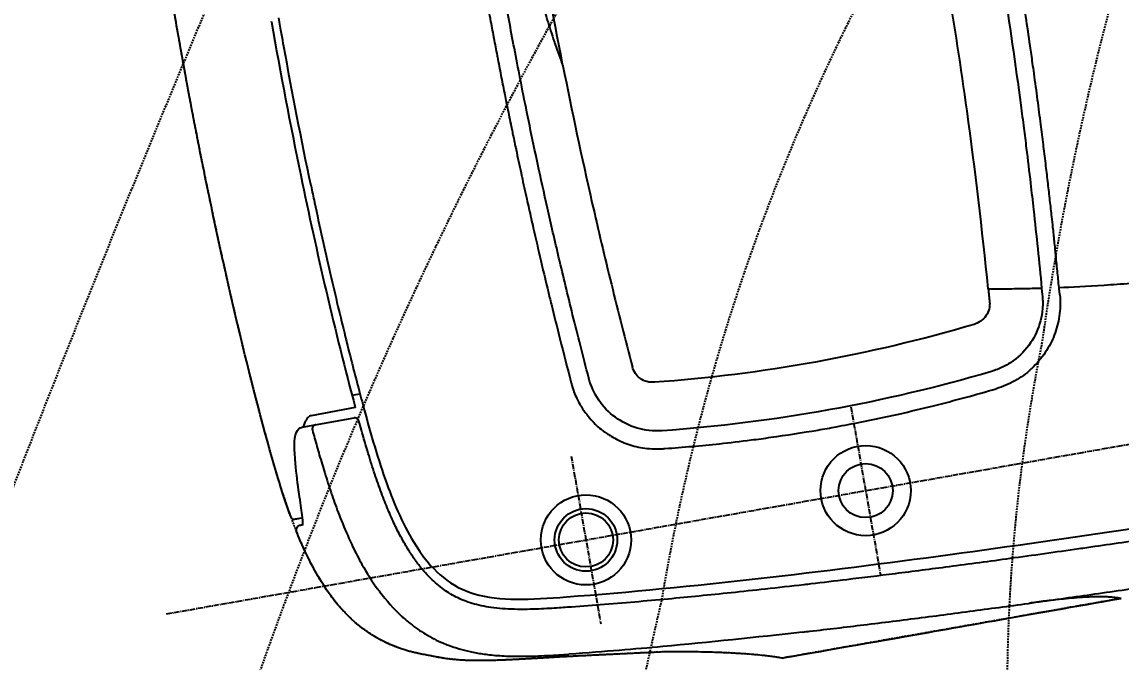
# Model space of a CAD drawing. Header units: millimetres. Extents: x 26027 to 581921, y 7230 to 233891.
# Drawn here: x 453164 to 453938, y 144295 to 144746 of the extents above; entities that cross this region are included whole.
import ezdxf

# ---------------------------------------------------------------- set-up
doc = ezdxf.new("R2010")
doc.units = ezdxf.units.MM
doc.header["$LTSCALE"] = 5
doc.linetypes.add('AXES2', pattern=[1.125, 0.75, -0.125, 0.125, -0.125])
doc.linetypes.add('CACHE', pattern=[0.375, 0.25, -0.125])
for name, color, linetype in [('GE-ANCHORAGE_FLOOR', 222, 'Continuous'), ('GE-EQUIPMENT', 140, 'Continuous'), ('GE-EQUIPMENT_INSERTION', 140, 'Continuous'), ('GE-EQUIPMENT_LIGHT', 141, 'Continuous'), ('GE-EQUIPMENT_OUTLINE', 131, 'CACHE'), ('GE-MM-SCATTER_LINES', 222, 'CACHE')]:
    doc.layers.add(name, color=color, linetype=linetype)
doc.layers.add('GE-DESIGNER_WARNING', color=1, linetype='Continuous', plot=False)
doc.styles.add('ROMANS', font='romans', dxfattribs={"width": 0.8, "height": 100})
doc.dimstyles.new('100', dxfattribs={"dimscale": 0.8, "dimtxt": 180, "dimasz": 100, "dimexe": 150, "dimexo": 0, "dimgap": 100, "dimtad": 1, "dimtih": 1, "dimtoh": 1, "dimdec": 0, "dimzin": 0, "dimdsep": 46, "dimtxsty": 'ROMANS', "dimblk": 'DOT', "dimcen": 0, "dimclrd": 180, "dimclre": 180, "dimclrt": 180, "dimazin": 0, "dimtfac": 1, "dimtdec": 0, "dimtix": 1, "dimtmove": 2, "dimatfit": 3, "dimldrblk": 'DOT', "dimfxl": 1, "dimtolj": 1, "dimtzin": 0, "dimarcsym": 0})

# ---------------------------------------------------------------- blocks, each defined once
blk = doc.blocks.new('_Dot')
at = {"color": 0, "linetype": 'ByBlock', "lineweight": -2}
blk.add_line((-0.5, 0), (-1, 0), dxfattribs=at)
at = {"color": 0, "linetype": 'ByBlock', "const_width": 0.5}
blk.add_lwpolyline([(-0.25, 0, 1), (0.25, 0, 1)], format="xyb", close=True, dxfattribs=at)
blk = doc.blocks.new('*D478')
at = {"layer": 'DEFPOINTS', "color": 0, "transparency": 16777216}
for p in [(452467.53, 149660.27, 2.36), (454076.96, 142305.27, 2.36), (454076.96, 142305.27)]:
    blk.add_point(p, dxfattribs=at)
at = {"layer": 'GE-DESIGNER_WARNING', "color": 180, "lineweight": -2, "transparency": 16777216}
for p, q in [((452467.53, 149660.27), (454196.96, 149660.27)), ((454076.96, 149580.27), (454076.96, 146112.77)), ((454076.96, 142385.27), (454076.96, 145852.77)), ((454076.96, 142305.27), (454196.96, 142305.27))]:
    blk.add_line(p, q, dxfattribs=at)
at = {"layer": 'GE-DESIGNER_WARNING', "color": 180, "lineweight": -2, "transparency": 16777216, "xscale": 80, "yscale": 80, "zscale": 80}
for p, rotation in [((454076.96, 149660.27), 90), ((454076.96, 142305.27), 270)]:
    blk.add_blockref('_Dot', p, dxfattribs=dict(at, rotation=rotation))
at = {"layer": 'GE-DESIGNER_WARNING', "color": 180, "lineweight": 0, "transparency": 16777216, "insert": (454076.96, 145982.77), "char_height": 100, "attachment_point": 5, "style": 'ROMANS'}
blk.add_mtext('\\A1;7355', dxfattribs=at)
blk = doc.blocks.new('GE-EUR02460')
at = {"layer": 'GE-ANCHORAGE_FLOOR', "color": 83, "linetype": 'AXES2'}
for p, q in [((600, 458), (600, 578)), ((800, 458), (800, 578)), ((1100, 518), (0, 518))]:
    blk.add_line(p, q, dxfattribs=at)
at = {"layer": 'GE-ANCHORAGE_FLOOR'}
for centre, radius in [((600, 518), 31.75), ((800, 518), 31.75), ((600, 518), 19.05), ((800, 518), 22.05), ((800, 518), 19.05)]:
    blk.add_circle(centre, radius, dxfattribs=at)
at = {"layer": 'GE-DESIGNER_WARNING', "linetype": 'CACHE'}
blk.add_lwpolyline([(871.44, -131.49), (1921.44, -131.49, -1.511046), (141.61, 627.42, -0.402138)], format="xyb", dxfattribs=at)
at = {"layer": 'GE-EQUIPMENT'}
for p, q in [((983.01, 405.03), (945.88, 405.04)), ((943.77, 397.84), (975.3, 398.24))]:
    blk.add_line(p, q, dxfattribs=at)
for centre, major_axis, ratio, start_param, end_param in [((-11188.03, 476.94), (12187.8, -0.29), 0.000027, 0.000006, 0.000218), ((-20.4, 388.91), (4627.64, 0), 0.000028, 1.36074, 1.361979)]:
    blk.add_ellipse(centre, major_axis=major_axis, ratio=ratio, start_param=start_param, end_param=end_param, dxfattribs=at)
for points, knots in [([(661.1, 608.44), (659.35, 608.54), (657.59, 608.65), (655.84, 608.75), (643.12, 609.51), (630.4, 610.23), (617.67, 610.9), (604.01, 611.62), (590.35, 612.3), (576.68, 612.94), (562.69, 613.6), (548.7, 614.21), (534.7, 614.78), (520.86, 615.35), (507, 615.89), (493.14, 616.39), (479.12, 616.89), (465.09, 617.36), (451.06, 617.81), (436.16, 618.28), (421.26, 618.71), (406.34, 619.12), (390.25, 619.55), (374.14, 619.95), (358.03, 620.32), (340.66, 620.72), (323.28, 621.08), (305.9, 621.4), (287.11, 621.75), (268.31, 622.06), (249.51, 622.33)], [0.2876514, 0.2876514, 0.2876514, 0.2876514, 0.2968126, 0.2968126, 0.2968126, 0.3631796, 0.3631796, 0.3631796, 0.4343681, 0.4343681, 0.4343681, 0.5071641, 0.5071641, 0.5071641, 0.5791653, 0.5791653, 0.5791653, 0.6519958, 0.6519958, 0.6519958, 0.7293108, 0.7293108, 0.7293108, 0.812783, 0.812783, 0.812783, 0.9027635, 0.9027635, 0.9027635, 1, 1, 1, 1]), ([(678.43, 624.02), (661.22, 624.02), (636.16, 624.02), (557.32, 624.03), (502.31, 624.03), (436.06, 624.03)], [0.000003, 0.000003, 0.000003, 0.000003, 24.158567, 24.158567, 50.082164, 50.082164, 50.082164, 50.082164]), ([(436.06, 624.03), (436.73, 623.78), (437.41, 623.54), (438.09, 623.31), (438.77, 623.08), (439.46, 622.87), (440.14, 622.66), (440.83, 622.46), (441.52, 622.27), (442.21, 622.09), (442.89, 621.91), (443.57, 621.74), (444.25, 621.58), (444.93, 621.42), (445.61, 621.26), (446.3, 621.11), (446.59, 621.05), (446.89, 620.99), (447.19, 620.93), (447.6, 620.84), (448.02, 620.76), (448.45, 620.67), (449.2, 620.53), (449.98, 620.38), (450.81, 620.24), (451.65, 620.09), (452.54, 619.94), (453.49, 619.79), (454.43, 619.64), (455.44, 619.49), (456.5, 619.34), (457.57, 619.19), (458.68, 619.05), (459.86, 618.9), (460.19, 618.86), (460.53, 618.82), (460.87, 618.78), (461.73, 618.68), (462.62, 618.58), (463.55, 618.48), (464.85, 618.34), (466.21, 618.2), (467.67, 618.06), (469.13, 617.93), (470.68, 617.79), (472.34, 617.66), (473.6, 617.56), (474.93, 617.46), (476.3, 617.36), (476.73, 617.33), (477.16, 617.3), (477.6, 617.27), (479.43, 617.15), (481.34, 617.03), (483.29, 616.92), (485.24, 616.81), (487.23, 616.7), (489.23, 616.6), (490.38, 616.55), (491.53, 616.49), (492.69, 616.44), (493.54, 616.4), (494.39, 616.37), (495.24, 616.33), (496.86, 616.26), (498.48, 616.2), (500.09, 616.13)], [0.0000015, 0.0000015, 0.0000015, 0.0000015, 0.0357118, 0.0357118, 0.0357118, 0.0714263, 0.0714263, 0.0714263, 0.1071408, 0.1071408, 0.1071408, 0.1428552, 0.1428552, 0.1428552, 0.1785697, 0.1785697, 0.1785697, 0.1936454, 0.1936454, 0.1936454, 0.2142842, 0.2142842, 0.2142842, 0.2499987, 0.2499987, 0.2499987, 0.2857132, 0.2857132, 0.2857132, 0.3214277, 0.3214277, 0.3214277, 0.3571421, 0.3571421, 0.3571421, 0.3672446, 0.3672446, 0.3672446, 0.3928566, 0.3928566, 0.3928566, 0.4285711, 0.4285711, 0.4285711, 0.4642856, 0.4642856, 0.4642856, 0.4914656, 0.4914656, 0.4914656, 0.5000001, 0.5000001, 0.5000001, 0.5357146, 0.5357146, 0.5357146, 0.5714291, 0.5714291, 0.5714291, 0.5919893, 0.5919893, 0.5919893, 0.6071435, 0.6071435, 0.6071435, 0.6361385, 0.6361385, 0.6361385, 0.6361385]), ([(678.43, 624.02), (680.14, 623.4), (681.98, 622.77), (686.52, 621.29), (689.28, 620.46), (699.89, 617.41), (707.84, 615.46), (729.31, 610.63), (742.92, 608.04), (757.81, 605.48), (759.08, 605.26), (792.34, 601.09)], [0, 0, 0, 0, 0.58756, 0.58756, 1.451893, 1.451893, 3.903615, 3.903615, 8.054627, 8.054627, 8.441909, 8.441909, 8.441909, 8.441909]), ([(661.1, 608.44), (694.07, 606.44), (726.98, 604.14), (779.7, 599.74), (799.57, 597.91), (825.79, 595.19)], [0, 0, 0, 0, 10.001057, 10.001057, 16.065227, 16.065227, 16.065227, 16.065227]), ([(792.34, 601.09), (793.12, 600.98), (793.89, 600.88), (794.65, 600.78), (796.57, 600.53), (798.43, 600.29), (800.26, 600.06), (800.29, 600.05), (800.33, 600.05), (800.36, 600.04), (801.58, 599.89), (802.78, 599.73), (803.99, 599.58), (804.06, 599.57), (804.12, 599.56), (804.19, 599.55), (805.32, 599.41), (806.45, 599.27), (807.59, 599.12), (807.73, 599.11), (807.88, 599.09), (808.03, 599.07), (810.13, 598.8), (812.28, 598.53), (814.53, 598.26), (815.03, 598.2), (815.53, 598.13), (816.04, 598.07), (817.75, 597.86), (819.53, 597.64), (821.36, 597.42), (822.53, 597.28), (823.72, 597.13), (824.93, 596.99), (827.42, 596.68), (830.02, 596.37), (832.62, 596.06), (833.7, 595.93), (834.77, 595.8), (835.85, 595.68), (837.37, 595.49), (838.89, 595.31), (840.38, 595.14), (842.24, 594.92), (844.04, 594.7), (845.75, 594.5), (846.37, 594.43), (846.97, 594.36), (847.56, 594.29), (849.6, 594.05), (851.48, 593.83), (858.85, 592.95)], [0, 0, 0, 0, 0.039236, 0.039236, 0.039236, 0.138537, 0.138537, 0.138537, 0.140227, 0.140227, 0.140227, 0.206578, 0.206578, 0.206578, 0.210346, 0.210346, 0.210346, 0.272499, 0.272499, 0.272499, 0.280465, 0.280465, 0.280465, 0.395279, 0.395279, 0.395279, 0.420703, 0.420703, 0.420703, 0.506421, 0.506421, 0.506421, 0.56094, 0.56094, 0.56094, 0.673025, 0.673025, 0.673025, 0.71922, 0.71922, 0.71922, 0.78511, 0.78511, 0.78511, 0.867656, 0.867656, 0.867656, 0.897194, 0.897194, 0.897194, 1, 1, 1, 1]), ([(-0.07, 591.04), (32.66, 591.04), (65.38, 590.96), (98.1, 590.79), (127.82, 590.64), (157.53, 590.41), (187.23, 590.1), (214.28, 589.82), (241.32, 589.47), (268.34, 589.04), (292.39, 588.66), (316.44, 588.22), (340.47, 587.7), (361.56, 587.25), (382.64, 586.74), (403.71, 586.17), (418.47, 585.78), (433.22, 585.35), (447.96, 584.89), (451.73, 584.77), (455.49, 584.65), (459.26, 584.53), (475.59, 584), (491.91, 583.42), (508.21, 582.81), (522.64, 582.26), (537.06, 581.67), (551.47, 581.05), (564.25, 580.49), (577.02, 579.9), (589.79, 579.28), (601.16, 578.72), (612.53, 578.14), (623.89, 577.52), (632.38, 577.06), (640.87, 576.58), (649.35, 576.08), (651.04, 575.98), (652.73, 575.88), (654.42, 575.78), (663.48, 575.24), (672.54, 574.67), (681.59, 574.08), (689.68, 573.56), (697.77, 573.01), (705.85, 572.44), (713.34, 571.92), (720.82, 571.37), (728.29, 570.8), (735.63, 570.25), (742.96, 569.67), (750.28, 569.07), (758.11, 568.44), (765.94, 567.77), (773.76, 567.08), (781.84, 566.37), (789.92, 565.62), (797.99, 564.84), (805.71, 564.09), (813.44, 563.32), (821.15, 562.5)], [0, 0, 0, 0, 0.118848, 0.118848, 0.118848, 0.226792, 0.226792, 0.226792, 0.325101, 0.325101, 0.325101, 0.412601, 0.412601, 0.412601, 0.489417, 0.489417, 0.489417, 0.543215, 0.543215, 0.543215, 0.556958, 0.556958, 0.556958, 0.616559, 0.616559, 0.616559, 0.669287, 0.669287, 0.669287, 0.716047, 0.716047, 0.716047, 0.757723, 0.757723, 0.757723, 0.788864, 0.788864, 0.788864, 0.795067, 0.795067, 0.795067, 0.828349, 0.828349, 0.828349, 0.858091, 0.858091, 0.858091, 0.885638, 0.885638, 0.885638, 0.912665, 0.912665, 0.912665, 0.941546, 0.941546, 0.941546, 0.971407, 0.971407, 0.971407, 1, 1, 1, 1]), ([(976.31, 408.36), (976.13, 410.33), (975.95, 412.27), (975.76, 414.2), (975.36, 418.35), (974.96, 422.39), (974.53, 426.33), (974.04, 430.88), (973.53, 435.29), (972.99, 439.56), (972.36, 444.62), (971.68, 449.49), (970.96, 454.17), (970.87, 454.81), (970.77, 455.45), (970.67, 456.08), (969.89, 461.02), (969.06, 465.74), (968.18, 470.29), (966.97, 476.5), (965.66, 482.39), (964.22, 488.02), (963.71, 490.05), (963.17, 492.05), (962.62, 494.02), (961.31, 498.69), (959.89, 503.2), (958.35, 507.6), (956.11, 514), (953.59, 520.19), (950.6, 526.33), (950.24, 527.07), (949.87, 527.82), (949.49, 528.56), (945.95, 535.54), (941.75, 542.35), (937.26, 548.26), (936.81, 548.84), (936.36, 549.42), (935.91, 549.99), (934.67, 551.55), (933.42, 553.05), (932.17, 554.46), (929.1, 557.93), (926.04, 560.94), (922.98, 563.61), (919.28, 566.84), (915.6, 569.59), (911.86, 572.02), (910.66, 572.8), (909.46, 573.55), (908.25, 574.26), (903.75, 576.93), (899.13, 579.21), (894.09, 581.29), (892.72, 581.85), (891.33, 582.39), (889.9, 582.92), (887.11, 583.95), (884.18, 584.93), (881.1, 585.84), (877.4, 586.93), (873.49, 587.93), (869.38, 588.84), (866.87, 589.4), (864.29, 589.92), (861.63, 590.41), (860.7, 590.58), (859.77, 590.74), (858.82, 590.91), (855.75, 591.44), (852.59, 591.93), (849.32, 592.39), (846.54, 592.78), (843.69, 593.15), (840.76, 593.51), (838.26, 593.82), (835.71, 594.11), (833.09, 594.4), (830.71, 594.67), (828.28, 594.93), (825.8, 595.19)], [0, 0, 0, 0, 0.0138723, 0.0138723, 0.0138723, 0.0438049, 0.0438049, 0.0438049, 0.0784074, 0.0784074, 0.0784074, 0.1194079, 0.1194079, 0.1194079, 0.125, 0.125, 0.125, 0.1687263, 0.1687263, 0.1687263, 0.2284669, 0.2284669, 0.2284669, 0.25, 0.25, 0.25, 0.3009953, 0.3009953, 0.3009953, 0.375, 0.375, 0.375, 0.3839875, 0.3839875, 0.3839875, 0.4684958, 0.4684958, 0.4684958, 0.4768783, 0.4768783, 0.4768783, 0.5, 0.5, 0.5, 0.5565918, 0.5565918, 0.5565918, 0.625, 0.625, 0.625, 0.6468627, 0.6468627, 0.6468627, 0.728063, 0.728063, 0.728063, 0.75, 0.75, 0.75, 0.7926202, 0.7926202, 0.7926202, 0.843829, 0.843829, 0.843829, 0.875, 0.875, 0.875, 0.8858833, 0.8858833, 0.8858833, 0.9211547, 0.9211547, 0.9211547, 0.9511372, 0.9511372, 0.9511372, 0.9767005, 0.9767005, 0.9767005, 0.9999704, 0.9999704, 0.9999704, 0.9999704]), ([(858.85, 592.95), (858.95, 592.93), (859.04, 592.92), (859.14, 592.91), (859.29, 592.89), (859.46, 592.87), (859.61, 592.85), (859.8, 592.83), (860, 592.81), (860.19, 592.78), (860.34, 592.77), (860.5, 592.75), (860.66, 592.73), (860.72, 592.72), (860.79, 592.71), (860.85, 592.7), (861.06, 592.68), (861.28, 592.65), (861.5, 592.62), (861.7, 592.6), (861.91, 592.57), (862.13, 592.55), (862.27, 592.53), (862.41, 592.51), (862.55, 592.5), (862.62, 592.49), (862.69, 592.48), (862.76, 592.47), (863.15, 592.42), (863.55, 592.37), (863.96, 592.32), (864.67, 592.23), (865.41, 592.14), (866.17, 592.04), (866.36, 592.02), (866.54, 592), (866.73, 591.97), (867.2, 591.91), (867.68, 591.85), (868.16, 591.79), (868.78, 591.71), (869.39, 591.63), (870.01, 591.55), (870.43, 591.49), (870.86, 591.44), (871.28, 591.38), (871.47, 591.36), (871.66, 591.33), (871.84, 591.31), (872.48, 591.22), (873.12, 591.13), (873.77, 591.05), (874.26, 590.98), (874.75, 590.91), (875.24, 590.84), (875.45, 590.81), (875.67, 590.78), (875.88, 590.75)], [0, 0, 0, 0, 0.020104, 0.020104, 0.020104, 0.053075, 0.053075, 0.053075, 0.092889, 0.092889, 0.092889, 0.125023, 0.125023, 0.125023, 0.138399, 0.138399, 0.138399, 0.181676, 0.181676, 0.181676, 0.223141, 0.223141, 0.223141, 0.25002, 0.25002, 0.25002, 0.263167, 0.263167, 0.263167, 0.33787, 0.33787, 0.33787, 0.468467, 0.468467, 0.468467, 0.500013, 0.500013, 0.500013, 0.579915, 0.579915, 0.579915, 0.681078, 0.681078, 0.681078, 0.750007, 0.750007, 0.750007, 0.780267, 0.780267, 0.780267, 0.884832, 0.884832, 0.884832, 0.964724, 0.964724, 0.964724, 1, 1, 1, 1]), ([(875.88, 590.75), (881.65, 589.94), (887.08, 589.09), (892.21, 588.1), (893.58, 587.83), (894.94, 587.56), (896.27, 587.28), (897.37, 587.04), (898.45, 586.8), (899.52, 586.55), (901.87, 586), (904.16, 585.42), (906.44, 584.77), (909.13, 584.01), (911.79, 583.17), (914.47, 582.24), (916.29, 581.61), (918.12, 580.93), (919.97, 580.21), (924.26, 578.53)], [0, 0, 0, 0, 0.262839, 0.262839, 0.262839, 0.333333, 0.333333, 0.333333, 0.391069, 0.391069, 0.391069, 0.517311, 0.517311, 0.517311, 0.666667, 0.666667, 0.666667, 0.7675, 1, 1, 1, 1]), ([(820.57, 555.14), (776.24, 559.6), (730.42, 563.04), (640.23, 568.62), (594.68, 570.82), (463.34, 576.07), (376.55, 578.17), (194.68, 581.04), (99.27, 581.63), (3.9, 581.65)], [-82.365317, -82.365317, -82.365317, -82.365317, -68.551767, -68.551767, -54.748305, -54.748305, -28.639233, -28.639233, -0.029135, -0.029135, -0.029135, -0.029135]), ([(924.26, 578.53), (925.44, 578.11), (927.28, 577.44), (932.47, 575.39), (935.85, 573.88), (943.73, 569.82), (948.19, 567.06), (956.69, 560.81), (960.77, 557.22), (969.78, 547.88), (974.34, 541.84), (982.91, 527.97), (986.65, 519.96), (993.62, 501.61), (996.58, 491.07), (999.27, 478.91), (999.52, 477.78), (999.76, 476.64)], [9.677509, 9.677509, 9.677509, 9.677509, 10.291685, 10.291685, 11.40402, 11.40402, 12.954613, 12.954613, 14.637613, 14.637613, 17.097671, 17.097671, 20.063307, 20.063307, 23.75397, 23.75397, 24.129897, 24.129897, 24.129897, 24.129897]), ([(821.15, 562.5), (823.13, 562.29), (825.12, 562.08), (827.1, 561.87), (829.29, 561.63), (831.47, 561.38), (833.65, 561.12), (836.13, 560.83), (838.59, 560.52), (841.06, 560.19), (843.83, 559.82), (846.6, 559.42), (849.36, 558.98), (852.29, 558.51), (855.2, 557.99), (858.1, 557.41), (860.9, 556.85), (863.69, 556.22), (866.44, 555.51), (868.99, 554.86), (871.51, 554.14), (873.99, 553.33), (876.27, 552.58), (878.53, 551.77), (880.74, 550.86), (882.78, 550.02), (884.79, 549.11), (886.75, 548.12), (888.58, 547.19), (890.37, 546.19), (892.12, 545.11), (893.8, 544.07), (895.43, 542.96), (897.01, 541.77), (898.57, 540.6), (900.07, 539.36), (901.53, 538.06), (902.98, 536.75), (904.38, 535.37), (905.73, 533.94), (907.1, 532.47), (908.41, 530.95), (909.67, 529.37), (910.99, 527.7), (912.26, 525.97), (913.45, 524.2), (914.77, 522.26), (916, 520.26), (917.17, 518.21), (918.46, 515.96), (919.67, 513.65), (920.8, 511.3), (922.06, 508.7), (923.22, 506.05), (924.31, 503.36), (925.51, 500.4), (926.61, 497.39), (927.63, 494.36), (928.76, 491.02), (929.78, 487.64), (930.73, 484.24), (931.77, 480.5), (932.71, 476.73), (933.57, 472.94), (934.51, 468.79), (935.36, 464.61), (936.13, 460.41), (936.97, 455.81), (937.72, 451.19), (938.41, 446.56), (939.15, 441.49), (939.82, 436.41), (940.43, 431.31), (941.1, 425.65), (941.7, 419.99), (942.26, 414.31), (942.48, 412.13), (942.69, 409.95), (942.89, 407.76)], [0, 0, 0, 0, 0.0265488, 0.0265488, 0.0265488, 0.0558441, 0.0558441, 0.0558441, 0.089043, 0.089043, 0.089043, 0.1264575, 0.1264575, 0.1264575, 0.1661771, 0.1661771, 0.1661771, 0.2045422, 0.2045422, 0.2045422, 0.2398981, 0.2398981, 0.2398981, 0.27234, 0.27234, 0.27234, 0.3022101, 0.3022101, 0.3022101, 0.3301228, 0.3301228, 0.3301228, 0.3569674, 0.3569674, 0.3569674, 0.3834726, 0.3834726, 0.3834726, 0.4100589, 0.4100589, 0.4100589, 0.4372196, 0.4372196, 0.4372196, 0.4659801, 0.4659801, 0.4659801, 0.4974406, 0.4974406, 0.4974406, 0.5322132, 0.5322132, 0.5322132, 0.5706784, 0.5706784, 0.5706784, 0.6131405, 0.6131405, 0.6131405, 0.6598367, 0.6598367, 0.6598367, 0.7110977, 0.7110977, 0.7110977, 0.7673432, 0.7673432, 0.7673432, 0.828913, 0.828913, 0.828913, 0.8963637, 0.8963637, 0.8963637, 0.9712067, 0.9712067, 0.9712067, 0.9999791, 0.9999791, 0.9999791, 0.9999791]), ([(937.87, 400.51), (936.32, 417.96), (934.35, 437.14), (928.62, 470.2), (924.71, 486.76), (913.43, 513.7), (908.03, 521.44), (897.82, 533.31), (891.37, 538.09), (867.38, 550.06), (845.67, 552.62), (820.57, 555.14)], [0.000657, 0.000657, 0.000657, 0.000657, 5.11447, 5.11447, 9.669447, 9.669447, 13.522599, 13.522599, 18.736205, 18.736205, 30.737815, 30.737815, 30.737815, 30.737815]), ([(994.49, 473.01), (994.49, 473.01), (994.18, 471.32), (993.97, 468.97), (993.63, 461.97), (993.5, 456.86), (993.08, 444.29), (992.75, 436.59), (991.33, 420.1), (990.59, 412.31), (986.69, 406.46), (985.24, 405.17), (983.01, 405.03)], [3.231113, 3.231113, 3.231113, 3.231113, 6.543307, 12.383637, 12.383637, 19.561399, 19.561399, 27.676754, 27.676754, 38.054081, 38.054081, 41.099549, 41.099549, 41.099549, 41.099549]), ([(994.49, 473.01), (994.72, 473.01), (994.93, 473.01), (995.22, 473.01), (995.31, 473.01), (995.49, 473.01), (995.57, 473.01), (995.73, 473.01), (995.81, 473.01), (995.95, 473.01), (996.02, 473.01), (996.15, 473.01), (996.21, 473.01), (996.32, 473.01), (996.37, 473.01), (996.47, 473.01), (996.51, 473.01), (996.59, 473.01), (996.63, 473.01), (996.73, 473.01), (996.78, 473.01), (996.84, 473.01), (996.86, 473.01), (996.9, 473.02), (996.91, 473.02), (996.98, 473.02), (997, 473.02), (997.12, 473.03), (997.16, 473.03), (997.38, 473.06), (997.45, 473.07), (997.64, 473.12), (997.69, 473.14), (997.86, 473.19), (997.98, 473.23), (998.32, 473.4), (998.52, 473.5), (998.89, 473.82), (999.01, 473.93), (999.34, 474.33), (999.57, 474.67), (999.8, 475.44), (999.85, 475.79), (999.83, 476.31), (999.81, 476.48), (999.78, 476.64)], [4.69273389, 4.69273389, 4.69273389, 4.69273389, 4.69556485, 4.69556485, 4.69696734, 4.69696734, 4.69836984, 4.69836984, 4.69977234, 4.69977234, 4.70117484, 4.70117484, 4.70257733, 4.70257733, 4.70397983, 4.70397983, 4.70538233, 4.70538233, 4.70678482, 4.70678482, 4.70958981, 4.70958981, 4.71099231, 4.71099231, 4.71169356, 4.71169356, 4.71204418, 4.71204418, 4.7122195, 4.7122195, 4.71228353, 4.71228353, 4.7123043, 4.7123043, 4.71233396, 4.71233396, 4.71235687, 4.71235687, 4.71236609, 4.71236609, 4.71238053, 4.71238053, 4.71239013, 4.71239013, 4.71239481, 4.71239481, 4.71239481, 4.71239481]), ([(1001.79, 466.24), (1001.74, 466.51), (1001.64, 466.75), (1001.41, 467.13), (1001.28, 467.27), (1001.01, 467.51), (1000.89, 467.58), (1000.6, 467.74), (1000.5, 467.77), (1000.12, 467.89), (1000.1, 467.87), (999.62, 467.93), (999.73, 467.89), (999.35, 467.9), (999.09, 467.9), (998.43, 467.91), (998.02, 467.91), (997.31, 467.92), (997.05, 467.92), (993.93, 467.92)], [1.57082147, 1.57082147, 1.57082147, 1.57082147, 1.57088054, 1.57088054, 1.57094884, 1.57094884, 1.57104407, 1.57104407, 1.57123589, 1.57123589, 1.57196204, 1.57196204, 1.57803125, 1.57803125, 1.58410046, 1.58410046, 1.59016966, 1.59016966, 1.59313276, 1.59313276, 1.59313276, 1.59313276]), ([(1001.79, 466.24), (1003.47, 456.81), (1004.9, 446.92), (1007.42, 426.05), (1008.48, 414.96), (1009.48, 403.88)], [0, 0, 0, 0, 3.014217, 3.014217, 6.351317, 6.351317, 6.351317, 6.351317]), ([(942.89, 407.76), (942.94, 407.29), (943.1, 406.82), (943.36, 406.42), (943.62, 406.01), (943.98, 405.66), (944.42, 405.42), (944.85, 405.18), (945.36, 405.04), (945.88, 405.04)], [0, 0, 0, 0, 0.3333333, 0.3333333, 0.3333333, 0.6666667, 0.6666667, 0.6666667, 1, 1, 1, 1]), ([(973.34, 405.04), (973.58, 405.04), (974.07, 405.1), (974.76, 405.36), (975.16, 405.64), (975.34, 405.81)], [0.0006185, 0.0006185, 0.0006185, 0.0006185, 0.3333333, 0.6666667, 1, 1, 1, 1]), ([(975.3, 398.24), (975.3, 398.24), (975.31, 398.24), (975.31, 398.24), (975.69, 398.24), (976.11, 398.29), (976.58, 398.44), (976.96, 398.57), (977.36, 398.75), (977.8, 399.05), (977.87, 399.09), (977.94, 399.14), (978.01, 399.19), (978.49, 399.53), (978.99, 399.99), (979.51, 400.57), (980, 401.11), (980.51, 401.77), (981, 402.54), (981.02, 402.57), (981.04, 402.6), (981.06, 402.63), (981.52, 403.35), (981.97, 404.15), (982.41, 405), (982.41, 405.01), (982.42, 405.02), (982.42, 405.03)], [0, 0, 0, 0, 0.0004227, 0.0004227, 0.0004227, 0.0925995, 0.0925995, 0.0925995, 0.1666667, 0.1666667, 0.1666667, 0.1784531, 0.1784531, 0.1784531, 0.2566522, 0.2566522, 0.2566522, 0.3303093, 0.3303093, 0.3303093, 0.3333333, 0.3333333, 0.3333333, 0.4016424, 0.4016424, 0.4016424, 0.4025142, 0.4025142, 0.4025142, 0.4025142]), ([(975.34, 405.81), (975.55, 405.99), (975.73, 406.22), (975.88, 406.45), (976.02, 406.68), (976.13, 406.9), (976.21, 407.21), (976.3, 407.52), (976.35, 407.91), (976.31, 408.36)], [0, 0, 0, 0, 0.3333333, 0.3333333, 0.3333333, 0.6666667, 0.6666667, 0.6666667, 0.988963, 0.988963, 0.988963, 0.988963]), ([(1009.48, 403.88), (1012.5, 370.68), (1014.71, 337.4), (1018.82, 256.87), (1020.23, 209.58), (1020.92, 148.16), (1021, 134.02), (1021, 119.88)], [0.00007, 0.00007, 0.00007, 0.00007, 10.002267, 10.002267, 24.188974, 24.188974, 28.430429, 28.430429, 28.430429, 28.430429]), ([(947.38, 238.65), (947.25, 242.63), (946.84, 255.12), (946.01, 276.18), (944.83, 301.22), (943.52, 324.98), (942.13, 346.73), (940.72, 366.41), (939.31, 384.11), (938.34, 395.25), (937.87, 400.51)], [0.4251445, 0.4251445, 0.4251445, 0.4251445, 0.467485, 0.5580877, 0.6492995, 0.7340396, 0.8111869, 0.8810347, 0.9438746, 1, 1, 1, 1]), ([(954.75, 120.16), (954.75, 156.82), (954.25, 193.63), (951.59, 285.36), (948.65, 342.8), (943.77, 397.84)], [0.000012, 0.000012, 0.000012, 0.000012, 10.998348, 10.998348, 27.637959, 27.637959, 27.637959, 27.637959]), ([(947.38, 238.65), (948.44, 205.34), (949.03, 172), (949.23, 132.76), (949.25, 126.84), (949.25, 118.17)], [0, 0, 0, 0, 10.000948, 10.000948, 11.775974, 11.775974, 11.775974, 11.775974]), ([(954.75, 120.16), (954.75, 120.09), (954.75, 120.03), (954.75, 119.9), (954.75, 119.83), (954.75, 119.77)], [-0.03896318, -0.03896318, -0.03896318, -0.03896318, -0.01951364, -0.01951364, -0.00006404, -0.00006404, -0.00006404, -0.00006404]), ([(1021, 119.88), (1021, 86.55), (1020.59, 53.21), (1018.11, -41.52), (1015.04, -102.94), (1008.71, -172.54)], [0, 0, 0, 0, 10.000825, 10.000825, 28.429187, 28.429187, 28.429187, 28.429187])]:
    blk.add_open_spline(points, degree=3, knots=knots, dxfattribs=at)
at = {"layer": 'GE-EQUIPMENT_LIGHT'}
for p, q in [((777.97, 440.71), (777.97, 440.71)), ((780.06, 437.81), (780.06, 437.81)), ((732.98, 416.93), (733.43, 416.94)), ((474.86, 395.6), (474.86, 395.6)), ((475.01, 395.58), (475.01, 395.58))]:
    blk.add_line(p, q, dxfattribs=at)
for points, knots in [([(735.51, 464.1), (735.02, 464.15), (734.53, 464.2), (734.05, 464.25), (721.29, 465.57), (708.49, 466.67), (695.68, 467.54), (688.2, 468.05), (680.73, 468.49), (673.25, 468.85), (668.55, 469.07), (663.86, 469.27), (659.16, 469.43), (648.04, 469.82), (636.91, 470.05), (625.77, 470.1), (621.35, 470.13), (616.94, 470.12), (612.52, 470.09), (606.8, 470.05), (601.08, 469.97), (595.35, 469.84), (586.14, 469.64), (576.92, 469.32), (567.71, 468.88), (559.31, 468.48), (550.92, 467.99), (542.52, 467.4), (534.86, 466.86), (527.21, 466.25), (519.57, 465.55), (512.02, 464.86), (504.49, 464.09), (496.95, 463.25)], [0, 0, 0, 0, 0.006166, 0.006166, 0.006166, 0.16757, 0.16757, 0.16757, 0.261719, 0.261719, 0.261719, 0.320798, 0.320798, 0.320798, 0.460614, 0.460614, 0.460614, 0.516031, 0.516031, 0.516031, 0.587841, 0.587841, 0.587841, 0.70346, 0.70346, 0.70346, 0.80886, 0.80886, 0.80886, 0.905024, 0.905024, 0.905024, 1, 1, 1, 1]), ([(470.02, 453.68), (470.1, 453.73), (474.32, 456.51), (482.65, 460.43), (492.16, 462.72), (496.95, 463.25)], [0.6632517, 0.6632517, 0.6632517, 0.6632517, 0.6666667, 0.8333333, 1, 1, 1, 1]), ([(498.06, 450.7), (537.63, 455.13), (576.8, 457.35), (655.31, 457.62), (694.71, 455.63), (733.81, 451.6)], [0.000319, 0.000319, 0.000319, 0.000319, 11.830322, 11.830322, 23.763062, 23.763062, 23.763062, 23.763062]), ([(749.44, 461.02), (747.48, 461.68), (745.4, 462.29), (743.08, 462.81), (740.76, 463.33), (738.21, 463.76), (735.51, 464.1)], [0.8571429, 0.8571429, 0.8571429, 0.8571429, 0.9285714, 0.9285714, 0.9285714, 1, 1, 1, 1]), ([(760.28, 456.04), (758.57, 457.06), (756.83, 457.98), (755.04, 458.8), (753.25, 459.63), (751.41, 460.35), (749.44, 461.02)], [0.7142857, 0.7142857, 0.7142857, 0.7142857, 0.7857143, 0.7857143, 0.7857143, 0.8571429, 0.8571429, 0.8571429, 0.8571429]), ([(441.4, 405.96), (441.82, 411.15), (443.96, 421.06), (449.73, 433.46), (457.78, 444.17), (465.97, 451.01), (470.02, 453.68)], [0, 0, 0, 0, 0.1666667, 0.3333333, 0.5, 0.6632517, 0.6632517, 0.6632517, 0.6632517]), ([(453.16, 398.95), (453.75, 406.29), (453.93, 407.72), (454.41, 410.56), (454.71, 411.98), (455.79, 416.16), (456.76, 418.89), (460.33, 426.77), (463.6, 431.58), (471.62, 439.87), (476.34, 443.31), (484.11, 447.13), (486.81, 448.18), (492.35, 449.81), (495.19, 450.38), (498.06, 450.7)], [0.000004, 0.000004, 0.000004, 0.000004, 0.433572, 0.433572, 0.867004, 0.867004, 1.733622, 1.733622, 3.470223, 3.470223, 5.212938, 5.212938, 6.084224, 6.084224, 6.956126, 6.956126, 6.956126, 6.956126]), ([(733.81, 451.6), (740.2, 450.84), (745.74, 449.19), (756, 444.07), (760.65, 440.64), (768.52, 432.4), (771.71, 427.66), (776.34, 417.31), (777.77, 411.77), (778.23, 406.11)], [0, 0, 0, 0, 1.737651, 1.737651, 3.466862, 3.466862, 5.16714, 5.16714, 6.867249, 6.867249, 6.867249, 6.867249]), ([(771.95, 447.26), (771.29, 447.87), (770.61, 448.47), (769.92, 449.05), (768.44, 450.31), (766.89, 451.53), (765.28, 452.71), (763.67, 453.88), (761.99, 455.01), (760.28, 456.04)], [0.5379699, 0.5379699, 0.5379699, 0.5379699, 0.5714286, 0.5714286, 0.5714286, 0.6428571, 0.6428571, 0.6428571, 0.7142857, 0.7142857, 0.7142857, 0.7142857]), ([(781.02, 436.34), (779.99, 437.96), (778.94, 439.47), (777.81, 440.91), (776.66, 442.39), (775.44, 443.79), (774.12, 445.15), (773.42, 445.87), (772.7, 446.57), (771.95, 447.26)], [0.3585331, 0.3585331, 0.3585331, 0.3585331, 0.4285714, 0.4285714, 0.4285714, 0.5, 0.5, 0.5, 0.5379699, 0.5379699, 0.5379699, 0.5379699]), ([(787.07, 424.52), (787.01, 424.68), (786.94, 424.84), (786.88, 425.01), (786.05, 427.05), (785.11, 429.05), (784.14, 430.93), (783.16, 432.82), (782.13, 434.59), (781.08, 436.24), (781.06, 436.28), (781.04, 436.31), (781.02, 436.34)], [0.2085868, 0.2085868, 0.2085868, 0.2085868, 0.2142857, 0.2142857, 0.2142857, 0.2857143, 0.2857143, 0.2857143, 0.3571429, 0.3571429, 0.3571429, 0.3585331, 0.3585331, 0.3585331, 0.3585331]), ([(440.99, 400.67), (432.18, 401.91), (421.89, 403.18), (409.35, 404.55), (397.74, 405.83), (384.21, 407.2), (370.55, 408.42), (369.46, 408.52), (368.36, 408.62), (367.27, 408.71), (352.5, 410), (337.75, 411.08), (323.81, 412.01), (309.87, 412.95), (296.73, 413.74), (283.71, 414.41), (270.85, 415.08), (258.11, 415.64), (247.04, 416.08), (246.91, 416.08), (246.77, 416.09), (246.64, 416.09), (235.48, 416.53), (226.05, 416.83), (215.89, 417.13), (205.73, 417.43), (194.83, 417.73), (185.42, 417.95), (176.02, 418.17), (168.09, 418.33), (159.4, 418.47), (150.71, 418.62), (141.25, 418.76), (130.25, 418.88), (128.07, 418.9), (125.82, 418.93), (123.51, 418.95), (114.23, 419.03), (103.99, 419.11), (92.93, 419.17)], [0, 0, 0, 0, 0.1, 0.1, 0.1, 0.192581, 0.192581, 0.192581, 0.2, 0.2, 0.2, 0.3, 0.3, 0.3, 0.4, 0.4, 0.4, 0.498799, 0.498799, 0.498799, 0.5, 0.5, 0.5, 0.6, 0.6, 0.6, 0.7, 0.7, 0.7, 0.8, 0.8, 0.8, 0.9, 0.9, 0.9, 0.919899, 0.919899, 0.919899, 1, 1, 1, 1]), ([(504.5, 415.91), (542.62, 420.21), (580.89, 422.45), (657.38, 422.79), (695.53, 420.9), (733.43, 416.94)], [0.000234, 0.000234, 0.000234, 0.000234, 11.582968, 11.582968, 23.158184, 23.158184, 23.158184, 23.158184]), ([(791.01, 407.28), (790.92, 409), (790.71, 410.8), (790.38, 412.73), (790.33, 413.04), (790.27, 413.36), (790.21, 413.67), (789.9, 415.33), (789.51, 417.06), (789.01, 418.8), (788.48, 420.71), (787.82, 422.63), (787.07, 424.52)], [0, 0, 0, 0, 0.0714286, 0.0714286, 0.0714286, 0.0828655, 0.0828655, 0.0828655, 0.1428571, 0.1428571, 0.1428571, 0.2085868, 0.2085868, 0.2085868, 0.2085868]), ([(490.96, 402.33), (491.05, 403.52), (491.33, 405.23), (492.87, 408.6), (493.82, 410.05), (496.48, 412.75), (497.97, 413.74), (501.4, 415.41), (503.23, 415.77), (504.5, 415.91)], [0.000017, 0.000017, 0.000017, 0.000017, 0.358342, 0.358342, 0.63004, 0.63004, 0.909121, 0.909121, 1.304203, 1.304203, 1.304203, 1.304203]), ([(733.43, 416.94), (734.68, 416.81), (736.47, 416.47), (739.78, 414.88), (741.22, 413.94), (744.05, 411.07), (744.88, 409.52), (746.17, 406.74), (746.45, 405.07), (746.55, 403.91)], [0.000156, 0.000156, 0.000156, 0.000156, 0.382163, 0.382163, 0.647718, 0.647718, 0.960702, 0.960702, 1.577637, 1.577637, 1.577637, 1.577637]), ([(441.4, 405.96), (441.35, 405.38), (441.31, 404.79), (441.26, 404.2), (441.21, 403.61), (441.16, 403.02), (441.12, 402.43), (441.07, 401.85), (441.03, 401.26), (440.99, 400.67)], [0, 0, 0, 0, 0.3333333, 0.3333333, 0.3333333, 0.6666667, 0.6666667, 0.6666667, 1, 1, 1, 1]), ([(757.96, 186.16), (757.29, 218.94), (756.14, 251.75), (753.55, 304.26), (752.4, 324), (749.75, 363.8), (748.24, 383.86), (746.55, 403.91)], [-21.812061, -21.812061, -21.812061, -21.812061, -11.967224, -11.967224, -6.036073, -6.036073, -0.000063, -0.000063, -0.000063, -0.000063]), ([(802.82, 118.66), (802.8, 118.67), (802.8, 118.68), (802.8, 118.69), (802.8, 123), (802.79, 127.32), (802.78, 131.63), (802.76, 135.84), (802.73, 140.04), (802.7, 144.25), (802.7, 144.52), (802.7, 144.79), (802.7, 145.06), (802.66, 149.22), (802.62, 153.37), (802.58, 157.53), (802.57, 157.91), (802.57, 158.29), (802.56, 158.68), (802.52, 162.82), (802.46, 166.97), (802.4, 171.11), (802.39, 171.46), (802.39, 171.81), (802.38, 172.16), (802.31, 176.51), (802.24, 180.87), (802.16, 185.22), (802.08, 189.38), (801.99, 193.55), (801.9, 197.72), (801.89, 198.18), (801.88, 198.64), (801.87, 199.1), (801.78, 202.85), (801.69, 206.59), (801.59, 210.33), (801.47, 214.81), (801.35, 219.29), (801.22, 223.76), (801.17, 225.19), (801.13, 226.62), (801.09, 228.05), (800.98, 231.58), (800.86, 235.11), (800.74, 238.65), (800.55, 244.23), (800.35, 249.81), (800.13, 255.4), (800.1, 256.2), (800.07, 257), (800.04, 257.8), (799.82, 263.25), (799.6, 268.69), (799.36, 274.14), (799.15, 278.83), (798.94, 283.52), (798.71, 288.21), (798.6, 290.49), (798.49, 292.78), (798.38, 295.07), (797.99, 302.9), (797.57, 310.72), (797.13, 318.55), (796.63, 327.46), (796.09, 336.36), (795.52, 345.27), (795.41, 346.99), (795.3, 348.71), (795.19, 350.43), (794.65, 358.71), (794.08, 366.98), (793.48, 375.26), (792.71, 385.94), (791.89, 396.61), (791.01, 407.28)], [0, 0, 0, 0, 0.000106, 0.000106, 0.000106, 0.044887, 0.044887, 0.044887, 0.088574, 0.088574, 0.088574, 0.091375, 0.091375, 0.091375, 0.13453, 0.13453, 0.13453, 0.138492, 0.138492, 0.138492, 0.181539, 0.181539, 0.181539, 0.185174, 0.185174, 0.185174, 0.230359, 0.230359, 0.230359, 0.273625, 0.273625, 0.273625, 0.278425, 0.278425, 0.278425, 0.317301, 0.317301, 0.317301, 0.363806, 0.363806, 0.363806, 0.378651, 0.378651, 0.378651, 0.415336, 0.415336, 0.415336, 0.473347, 0.473347, 0.473347, 0.48168, 0.48168, 0.48168, 0.538272, 0.538272, 0.538272, 0.587008, 0.587008, 0.587008, 0.610796, 0.610796, 0.610796, 0.692152, 0.692152, 0.692152, 0.784813, 0.784813, 0.784813, 0.802695, 0.802695, 0.802695, 0.888844, 0.888844, 0.888844, 1, 1, 1, 1]), ([(440.99, 400.67), (440.68, 396.82), (440.39, 392.96), (440.1, 389.11), (439.78, 384.82), (439.46, 380.53), (439.14, 376.24), (439.07, 375.25), (439, 374.25), (438.92, 373.26), (438.68, 369.9), (438.44, 366.53), (438.21, 363.17), (438.1, 361.59), (437.99, 360.02), (437.89, 358.44), (437.72, 355.92), (437.55, 353.4), (437.38, 350.89), (437.12, 346.99), (436.87, 343.09), (436.63, 339.19), (436.38, 335.25), (436.14, 331.3), (435.91, 327.36), (435.66, 323.18), (435.42, 319), (435.19, 314.81), (434.93, 310.19), (434.68, 305.56), (434.44, 300.93), (434.42, 300.54), (434.4, 300.14), (434.38, 299.75), (434.13, 294.93), (433.9, 290.1), (433.67, 285.28), (433.39, 279.49), (433.13, 273.7), (432.88, 267.91), (432.62, 261.69), (432.37, 255.47), (432.14, 249.25), (432.05, 246.74), (431.95, 244.24), (431.87, 241.74), (431.72, 237.67), (431.59, 233.6), (431.46, 229.52), (431.24, 222.6), (431.04, 215.68), (430.86, 208.75), (430.71, 203.28), (430.58, 197.81), (430.47, 192.34), (430.43, 190.59), (430.39, 188.85), (430.36, 187.1), (430.34, 186.1), (430.32, 185.11), (430.3, 184.11), (430.18, 177.94), (430.08, 171.77), (429.99, 165.6), (429.9, 158.71), (429.82, 151.83), (429.76, 144.95), (429.71, 138.86), (429.68, 132.77), (429.66, 126.67), (429.66, 125.79), (429.65, 124.9), (429.65, 124.02), (429.63, 117), (429.64, 109.98), (429.66, 102.96), (429.67, 101.31), (429.67, 99.66), (429.68, 98.02), (429.71, 93.24), (429.74, 88.47), (429.78, 83.7), (429.82, 78.93), (429.87, 74.17), (429.94, 69.4), (429.95, 68.52), (429.96, 67.64), (429.97, 66.76), (430.04, 61.78), (430.12, 56.81), (430.21, 51.84), (430.27, 48.17), (430.34, 44.5), (430.42, 40.83), (430.43, 40.11), (430.45, 39.39), (430.46, 38.66), (430.55, 34.77), (430.64, 30.88), (430.73, 26.98), (430.82, 23.51), (430.91, 20.04), (431.01, 16.57), (431.05, 15.14), (431.09, 13.71), (431.13, 12.29), (431.17, 10.67), (431.22, 9.06), (431.27, 7.44), (431.35, 4.79), (431.43, 2.13), (431.52, -0.52), (431.6, -2.95), (431.68, -5.38), (431.76, -7.81), (431.83, -9.77), (431.9, -11.73), (431.97, -13.69), (431.99, -14.1), (432, -14.51), (432.01, -14.92), (432.03, -15.37), (432.05, -15.83), (432.06, -16.28), (432.14, -18.33), (432.21, -20.37), (432.3, -22.42), (432.41, -25.26), (432.53, -28.09), (432.65, -30.93)], [0, 0, 0, 0, 0.026849, 0.026849, 0.026849, 0.056731, 0.056731, 0.056731, 0.063661, 0.063661, 0.063661, 0.087082, 0.087082, 0.087082, 0.098075, 0.098075, 0.098075, 0.115605, 0.115605, 0.115605, 0.142756, 0.142756, 0.142756, 0.170196, 0.170196, 0.170196, 0.19931, 0.19931, 0.19931, 0.231511, 0.231511, 0.231511, 0.23425, 0.23425, 0.23425, 0.267813, 0.267813, 0.267813, 0.308083, 0.308083, 0.308083, 0.351355, 0.351355, 0.351355, 0.368767, 0.368767, 0.368767, 0.397078, 0.397078, 0.397078, 0.44522, 0.44522, 0.44522, 0.483269, 0.483269, 0.483269, 0.495402, 0.495402, 0.495402, 0.50232, 0.50232, 0.50232, 0.545222, 0.545222, 0.545222, 0.593055, 0.593055, 0.593055, 0.635362, 0.635362, 0.635362, 0.641514, 0.641514, 0.641514, 0.690258, 0.690258, 0.690258, 0.701694, 0.701694, 0.701694, 0.734832, 0.734832, 0.734832, 0.767898, 0.767898, 0.767898, 0.774023, 0.774023, 0.774023, 0.808528, 0.808528, 0.808528, 0.833996, 0.833996, 0.833996, 0.83901, 0.83901, 0.83901, 0.866036, 0.866036, 0.866036, 0.890131, 0.890131, 0.890131, 0.900035, 0.900035, 0.900035, 0.911234, 0.911234, 0.911234, 0.92967, 0.92967, 0.92967, 0.94653, 0.94653, 0.94653, 0.96012, 0.96012, 0.96012, 0.96297, 0.96297, 0.96297, 0.966122, 0.966122, 0.966122, 0.980331, 0.980331, 0.980331, 1, 1, 1, 1]), ([(444.89, -30.54), (444.36, -17.78), (443.89, -5.05), (443.37, 12.37), (443.26, 16.59), (442.72, 37.23), (442.38, 54.16), (442.03, 82.1), (441.95, 93.14), (441.87, 118.5), (441.9, 132.94), (442.11, 155.87), (442.21, 164.13), (442.4, 175.8), (442.46, 179.17), (443.06, 211.25), (443.95, 240.28), (445.45, 274.96), (445.7, 280.39), (446.18, 290.53), (446.42, 295.3), (447.09, 308.31), (447.55, 316.61), (448.4, 331.07), (448.78, 337.28), (449.77, 352.78), (450.4, 362.03), (451.72, 380.46), (452.43, 389.76), (453.16, 398.95)], [-43.548132, -43.548132, -43.548132, -43.548132, -39.554701, -39.554701, -38.263348, -38.263348, -33.239154, -33.239154, -29.89401, -29.89401, -25.368117, -25.368117, -22.81711, -22.81711, -21.777855, -21.777855, -12.947557, -12.947557, -11.306698, -11.306698, -9.886159, -9.886159, -7.410821, -7.410821, -5.556875, -5.556875, -2.767629, -2.767629, -0.00008, -0.00008, -0.00008, -0.00008]), ([(490.26, 392.96), (486.38, 393.66), (478.45, 395.04), (466.12, 397.02), (457.54, 398.31), (453.16, 398.95)], [0.0000002, 0.0000002, 0.0000002, 0.0000002, 0.3333333, 0.6666667, 1, 1, 1, 1]), ([(490.26, 392.96), (490.37, 394.52), (490.49, 396.08), (490.73, 399.21), (490.84, 400.77), (490.96, 402.33)], [0.0000185, 0.0000185, 0.0000185, 0.0000185, 0.4702068, 0.4702068, 0.940395, 0.940395, 0.940395, 0.940395]), ([(490.26, 392.96), (487.16, 350.99), (484.81, 309), (482.07, 235.88), (481.36, 205.56), (480.68, 141.76), (480.78, 107.88), (481.57, 56.13), (481.95, 38.75), (482.9, 4.67), (483.53, -13.88), (484.2, -30.78)], [-41.274585, -41.274585, -41.274585, -41.274585, -29.001983, -29.001983, -19.949764, -19.949764, -10.043814, -10.043814, -5.07331, -5.07331, -0.000085, -0.000085, -0.000085, -0.000085]), ([(757.96, 186.16), (758.73, 148.86), (758.89, 111.48), (757.99, 39.74), (757.01, 4.84), (755.46, -29.43)], [0.000076, 0.000076, 0.000076, 0.000076, 11.192679, 11.192679, 21.610875, 21.610875, 21.610875, 21.610875]), ([(766.25, 118.52), (765.82, 124.98), (765.33, 131.28), (764.85, 136.77), (764.78, 137.54), (764.71, 138.29), (764.64, 139.03), (764.23, 143.59), (763.79, 147.73), (763.21, 152.53), (762.62, 157.42), (761.86, 163), (761.08, 168.2), (760.97, 168.94), (760.86, 169.67), (760.75, 170.39), (759.85, 176.18), (758.95, 181.28), (757.96, 186.16)], [0, 0, 0, 0, 0.25, 0.25, 0.25, 0.284883, 0.284883, 0.284883, 0.5, 0.5, 0.5, 0.718884, 0.718884, 0.718884, 0.75, 0.75, 0.75, 1, 1, 1, 1])]:
    blk.add_open_spline(points, degree=3, knots=knots, dxfattribs=at)
blk.add_open_spline([(778.23, 406.11), (779.55, 389.95), (781.82, 359.22), (784.36, 318.37), (786.19, 282.43), (787.49, 250.99), (788.4, 223.3), (789.03, 198.39), (789.46, 175.83), (789.73, 155.32), (789.9, 136.32), (789.95, 124.38), (789.97, 118.62)], degree=3, dxfattribs=at)
at = {"layer": 'GE-EQUIPMENT_OUTLINE'}
for points, knots in [([(436.06, 624.03), (502.31, 624.03), (557.32, 624.03), (636.16, 624.02), (661.22, 624.02), (678.43, 624.02), (680.14, 623.4), (681.98, 622.77), (686.52, 621.29), (689.28, 620.46), (699.89, 617.41), (707.84, 615.46), (729.31, 610.63), (742.92, 608.04), (757.81, 605.48), (759.08, 605.26), (792.34, 601.09), (793.12, 600.98), (793.89, 600.88), (794.65, 600.78), (796.57, 600.53), (798.43, 600.29), (800.26, 600.06), (800.29, 600.05), (800.33, 600.05), (800.36, 600.04), (801.58, 599.89), (802.78, 599.73), (803.99, 599.58), (804.06, 599.57), (804.12, 599.56), (804.19, 599.55), (805.32, 599.41), (806.45, 599.27), (807.59, 599.12), (807.73, 599.11), (807.88, 599.09), (808.03, 599.07), (810.13, 598.8), (812.28, 598.53), (814.53, 598.26), (815.03, 598.2), (815.53, 598.13), (816.04, 598.07), (817.75, 597.86), (819.53, 597.64), (821.36, 597.42), (822.53, 597.28), (823.72, 597.13), (824.93, 596.99), (827.42, 596.68), (830.02, 596.37), (832.62, 596.06), (833.7, 595.93), (834.77, 595.8), (835.85, 595.68), (837.37, 595.49), (838.89, 595.31), (840.38, 595.14), (842.24, 594.92), (844.04, 594.7), (845.75, 594.5), (846.37, 594.43), (846.97, 594.36), (847.56, 594.29), (849.6, 594.05), (851.48, 593.83), (858.85, 592.95), (858.95, 592.93), (859.04, 592.92), (859.14, 592.91), (859.29, 592.89), (859.46, 592.87), (859.61, 592.85), (859.8, 592.83), (860, 592.81), (860.19, 592.78), (860.34, 592.77), (860.5, 592.75), (860.66, 592.73), (860.72, 592.72), (860.79, 592.71), (860.85, 592.7), (861.06, 592.68), (861.28, 592.65), (861.5, 592.62), (861.7, 592.6), (861.91, 592.57), (862.13, 592.55), (862.27, 592.53), (862.41, 592.51), (862.55, 592.5), (862.62, 592.49), (862.69, 592.48), (862.76, 592.47), (863.15, 592.42), (863.55, 592.37), (863.96, 592.32), (864.67, 592.23), (865.41, 592.14), (866.17, 592.04), (866.36, 592.02), (866.54, 592), (866.73, 591.97), (867.2, 591.91), (867.68, 591.85), (868.16, 591.79), (868.78, 591.71), (869.39, 591.63), (870.01, 591.55), (870.43, 591.49), (870.86, 591.44), (871.28, 591.38), (871.47, 591.36), (871.66, 591.33), (871.84, 591.31), (872.48, 591.22), (873.12, 591.13), (873.77, 591.05), (874.26, 590.98), (874.75, 590.91), (875.24, 590.84), (875.45, 590.81), (875.67, 590.78), (875.88, 590.75), (881.65, 589.94), (887.08, 589.09), (892.21, 588.1), (893.58, 587.83), (894.94, 587.56), (896.27, 587.28), (897.37, 587.04), (898.45, 586.8), (899.52, 586.55), (901.87, 586), (904.16, 585.42), (906.44, 584.77), (909.13, 584.01), (911.79, 583.17), (914.47, 582.24), (916.29, 581.61), (918.12, 580.93), (919.97, 580.21), (924.26, 578.53), (925.44, 578.11), (927.28, 577.44), (932.47, 575.39), (935.85, 573.88), (943.73, 569.82), (948.19, 567.06), (956.69, 560.81), (960.77, 557.22), (969.78, 547.88), (974.34, 541.84), (982.91, 527.97), (986.65, 519.96), (993.62, 501.61), (996.58, 491.07), (999.27, 478.91), (999.52, 477.78), (999.76, 476.64), (1003.47, 456.81), (1004.9, 446.92), (1007.42, 426.05), (1008.48, 414.96), (1009.48, 403.88)], [0, 0, 0, 0, 25.923597, 25.923597, 50.082161, 50.082161, 50.082161, 50.669721, 50.669721, 51.534054, 51.534054, 53.985776, 53.985776, 58.136788, 58.136788, 58.52407, 58.52407, 58.52407, 58.563305, 58.563305, 58.563305, 58.662606, 58.662606, 58.662606, 58.664297, 58.664297, 58.664297, 58.730648, 58.730648, 58.730648, 58.734415, 58.734415, 58.734415, 58.796569, 58.796569, 58.796569, 58.804534, 58.804534, 58.804534, 58.919348, 58.919348, 58.919348, 58.944772, 58.944772, 58.944772, 59.030491, 59.030491, 59.030491, 59.08501, 59.08501, 59.08501, 59.197095, 59.197095, 59.197095, 59.24329, 59.24329, 59.24329, 59.309179, 59.309179, 59.309179, 59.391726, 59.391726, 59.391726, 59.421264, 59.421264, 59.421264, 59.52407, 59.52407, 59.52407, 59.544174, 59.544174, 59.544174, 59.577144, 59.577144, 59.577144, 59.616958, 59.616958, 59.616958, 59.649092, 59.649092, 59.649092, 59.662469, 59.662469, 59.662469, 59.705746, 59.705746, 59.705746, 59.747211, 59.747211, 59.747211, 59.774089, 59.774089, 59.774089, 59.787237, 59.787237, 59.787237, 59.861939, 59.861939, 59.861939, 59.992537, 59.992537, 59.992537, 60.024083, 60.024083, 60.024083, 60.103984, 60.103984, 60.103984, 60.205147, 60.205147, 60.205147, 60.274077, 60.274077, 60.274077, 60.304336, 60.304336, 60.304336, 60.408902, 60.408902, 60.408902, 60.488794, 60.488794, 60.488794, 60.52407, 60.52407, 60.52407, 60.786908, 60.786908, 60.786908, 60.857403, 60.857403, 60.857403, 60.915138, 60.915138, 60.915138, 61.041381, 61.041381, 61.041381, 61.190736, 61.190736, 61.190736, 61.29157, 61.52407, 61.52407, 61.52407, 62.138245, 62.138245, 63.250581, 63.250581, 64.801173, 64.801173, 66.484174, 66.484174, 68.944231, 68.944231, 71.909867, 71.909867, 75.60053, 75.60053, 75.976457, 75.976457, 75.976457, 78.990674, 78.990674, 82.327774, 82.327774, 82.327774, 82.327774]), ([(1009.48, 403.88), (1012.5, 370.68), (1014.71, 337.4), (1018.82, 256.87), (1020.23, 209.58), (1020.92, 148.16), (1021, 134.02), (1021, 119.88)], [0.00007, 0.00007, 0.00007, 0.00007, 10.002267, 10.002267, 24.188974, 24.188974, 28.430429, 28.430429, 28.430429, 28.430429]), ([(1021, 119.88), (1021, 86.55), (1020.59, 53.21), (1018.11, -41.52), (1015.04, -102.94), (1008.71, -172.54), (1006.79, -191.87), (1005.47, -203.19), (1003.17, -218.36), (1002.49, -222.46), (1002.12, -232.98), (1002.11, -233.01), (1002.11, -233.03), (1002.1, -233.06), (1001.32, -237.15), (1000.47, -241.23), (999.53, -245.3), (999.46, -245.61), (999.39, -245.92), (999.32, -246.23)], [0, 0, 0, 0, 10.000825, 10.000825, 28.429187, 28.429187, 28.429187, 31.852066, 31.852066, 33.139585, 33.139585, 33.139585, 33.14204, 33.14204, 33.14204, 33.525619, 33.525619, 33.525619, 33.555034, 33.555034, 33.555034, 33.555034])]:
    blk.add_open_spline(points, degree=3, knots=knots, dxfattribs=at)
at = {"layer": 'GE-MM-SCATTER_LINES'}
for points in [[(-1877.04, 2809.72, -0.066731), (-1477.69, 3276.36, -0.05671), (-876.49, 3692.31, -0.056657), (-300.63, 3915.26, -0.064166), (-0.07, 3961.9, -0.064166), (300.49, 3915.26, -0.056657), (876.35, 3692.31, -0.05671), (1477.55, 3276.36, -0.066731), (1876.9, 2809.72, -0.097279), (1968.66, 2530.89, -0.077787), (1905.94, 1991.62, -0.062199), (1419.5, 803.5, -0.017391), (931.65, 0, -0.045456), (1967.68, -837.68, -0.03216), (2657.7, -1614.18, -0.056435), (3119.96, -2375.08, -0.080983), (3302.74, -3019.9, -0.08099), (3294.12, -3308.8, -0.104284), (3173.49, -3515.87, -0.10881), (2769.6, -3749.98, -0.052925), (1939.96, -3915.04, -0.025926), (-0.07, -3987.03, -0.025926)], [(1413.61, -644.22, 0.012361), (759.46, -108.25, -0.002807), (626.61, 0, 0.047008), (971.76, 450.32, 0.040906), (1231.37, 956.98, 0.041082), (1436.03, 1557.85, 0.088425)], [(979.92, 1454.55, -0.08037), (939.07, 1115.68, -0.039275), (755, 569.2, -0.117779), (386.8, 0, 0.049751), (588.87, -183.01, 0.002438), (892.53, -393.76, -0.031823), (1219.15, -618.84, -0.09937)]]:
    blk.add_lwpolyline(points, format="xyb", dxfattribs=at)
blk.add_lwpolyline([(-0.07, -1166.3, 0.055046), (346.73, -1194.1, 0.130885), (633.96, -1122.25, 0.185507), (736.5, -984.92, 0.123784), (733.06, -711.51, 0.078623), (556.34, -341.27, 0.026468), (330.63, -78.16), (257.97, 0, 0.058507), (459.61, 436.9, 0.063282), (537.3, 747.06, 0.205916), (487.07, 1023.17, 0.15871), (313.07, 1176.97, 0.068311), (-0.07, 1219.05, 0.068311), (-313.21, 1176.97, 0.15871), (-487.21, 1023.17, 0.205916), (-537.44, 747.06, 0.063282), (-459.75, 436.9, 0.058507), (-258.11, 0), (-330.77, -78.16, 0.026468), (-556.48, -341.27, 0.078623), (-733.2, -711.51, 0.123784), (-736.64, -984.92, 0.185507), (-634.1, -1122.25, 0.130885), (-346.87, -1194.1, 0.055046)], format="xyb", close=True, dxfattribs=at)

msp = doc.modelspace()

# ---------------------------------------------------------------- dimensions: what is measured, and where the dimension line sits
at = {"layer": 'GE-DESIGNER_WARNING', "lineweight": 0}
dim = msp.add_linear_dim(base=(454076.96, 142305.27), p1=(452467.53, 149660.27, 2.36), p2=(454076.96, 142305.27, 2.36), angle=90, dimstyle='100', dxfattribs=at)
dim.commit()
dim.dimension.update_dxf_attribs({"geometry": '*D478', "text_midpoint": (454076.96, 145982.77)})

# ---------------------------------------------------------------- next in the draw order: block references
at = {"layer": 'GE-EQUIPMENT_INSERTION', "rotation": 189.9999999999999}
msp.add_blockref('GE-EUR02460', (454259.3, 145029.81), dxfattribs=at)

doc.saveas('drawing.dxf')
